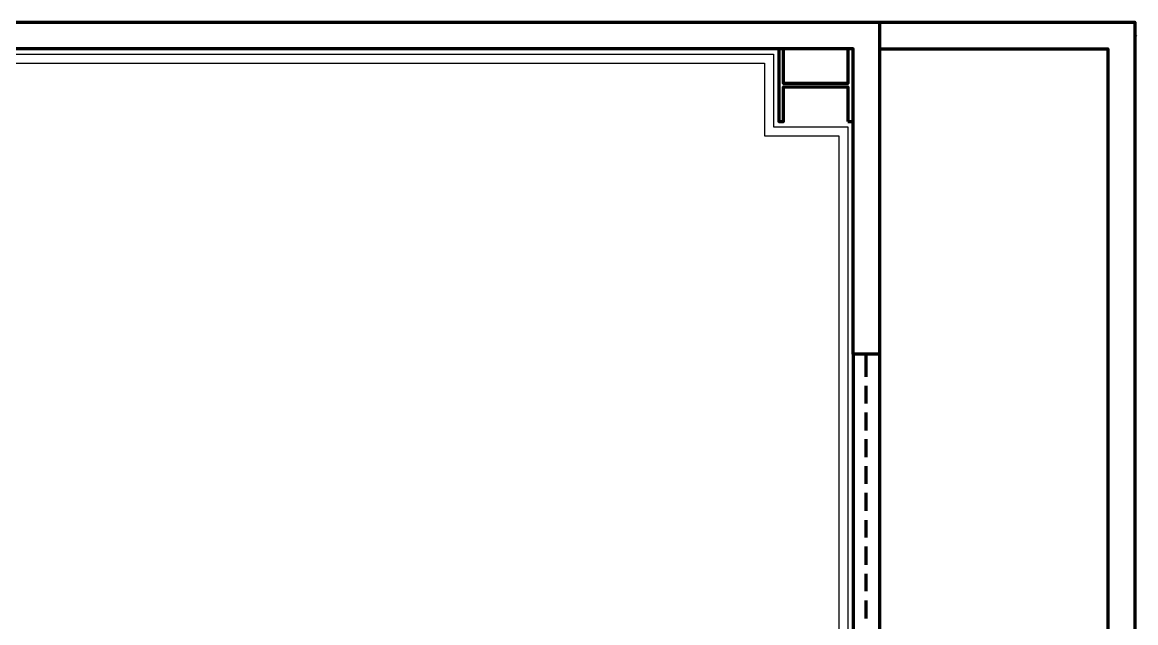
# Model space of a CAD drawing. Header units: millimetres. Extents: x 0 to 31017, y 0 to 21335.
# Drawn here: x 13013 to 13634, y 19543 to 19879 of the extents above; entities that cross this region are included whole.
import ezdxf

# ---------------------------------------------------------------- set-up
doc = ezdxf.new("R2010")
doc.units = ezdxf.units.MM
doc.layers.add('PDF_幾何圖形', color=7, linetype='Continuous')

# ---------------------------------------------------------------- blocks, each defined once
blk = doc.blocks.new('3F庫板圖灰底')
at = {"color": 8}
for points in [[(103157.5, -8371.44), (103860, -8371.44), (103860, -8412.07), (103901.48, -8412.07), (103901.48, -8965.59), (103860, -8965.59), (103860, -9008.72)], [(103162.5, -8376.44), (103855, -8376.44), (103855, -8417.07), (103896.48, -8417.07), (103896.48, -8960.59), (103855, -8960.59), (103855, -9008.72)]]:
    blk.add_lwpolyline(points, dxfattribs=at)

msp = doc.modelspace()

# ---------------------------------------------------------------- linework, layer by layer
at = {"layer": 'PDF_幾何圖形', "color": 251, "lineweight": 200, "true_color": 0x636466}
for points in [[(13491.4, 19878.67), (13491.4, 19693.29), (13476.59, 19693.29), (13476.59, 19863.85), (10974.82, 19863.85), (10974.82, 19878.67)], [(13634.46, 19870.62), (13634.04, 19871.05)], [(13473.63, 19823.22), (13476.59, 19823.22), (13476.59, 19863.85), (13473.63, 19863.85), (13473.63, 19844.38), (13437.65, 19844.38), (13437.65, 19863.85), (13435.11, 19863.85), (13435.11, 19823.22), (13437.65, 19823.22), (13437.65, 19842.69), (13473.63, 19842.69)]]:
    msp.add_lwpolyline(points, close=True, dxfattribs=at)
for points in [[(13491.4, 19878.67), (13634.04, 19878.67), (13634.04, 19219.68), (13491.4, 19219.68)], [(13491.4, 19863.85), (13618.8, 19863.85), (13618.8, 19234.5), (13491.4, 19234.5)], [(13476.59, 19693.29), (13476.59, 19393.21)], [(13483.79, 19693.29), (13483.79, 19680.59)], [(13483.79, 19693.29), (13484.21, 19692.86)], [(13491.4, 19693.29), (13491.4, 19393.21)], [(13483.79, 19675.51), (13483.79, 19665.78)], [(13483.79, 19660.7), (13483.79, 19650.54)], [(13483.79, 19645.88), (13483.79, 19635.73)], [(13483.79, 19630.65), (13483.79, 19620.91)], [(13483.79, 19615.83), (13483.79, 19605.68)], [(13483.79, 19600.6), (13483.79, 19590.86)], [(13483.79, 19585.78), (13483.79, 19575.63)], [(13483.79, 19570.55), (13483.79, 19560.81)], [(13483.79, 19555.73), (13483.79, 19545.58)]]:
    msp.add_lwpolyline(points, dxfattribs=at)

# ---------------------------------------------------------------- block references
at = {"color": 251, "lineweight": 200, "true_color": 0x636466}
msp.add_blockref('3F庫板圖灰底', (-90427.89, 28232.3), dxfattribs=at)

doc.saveas('drawing.dxf')
